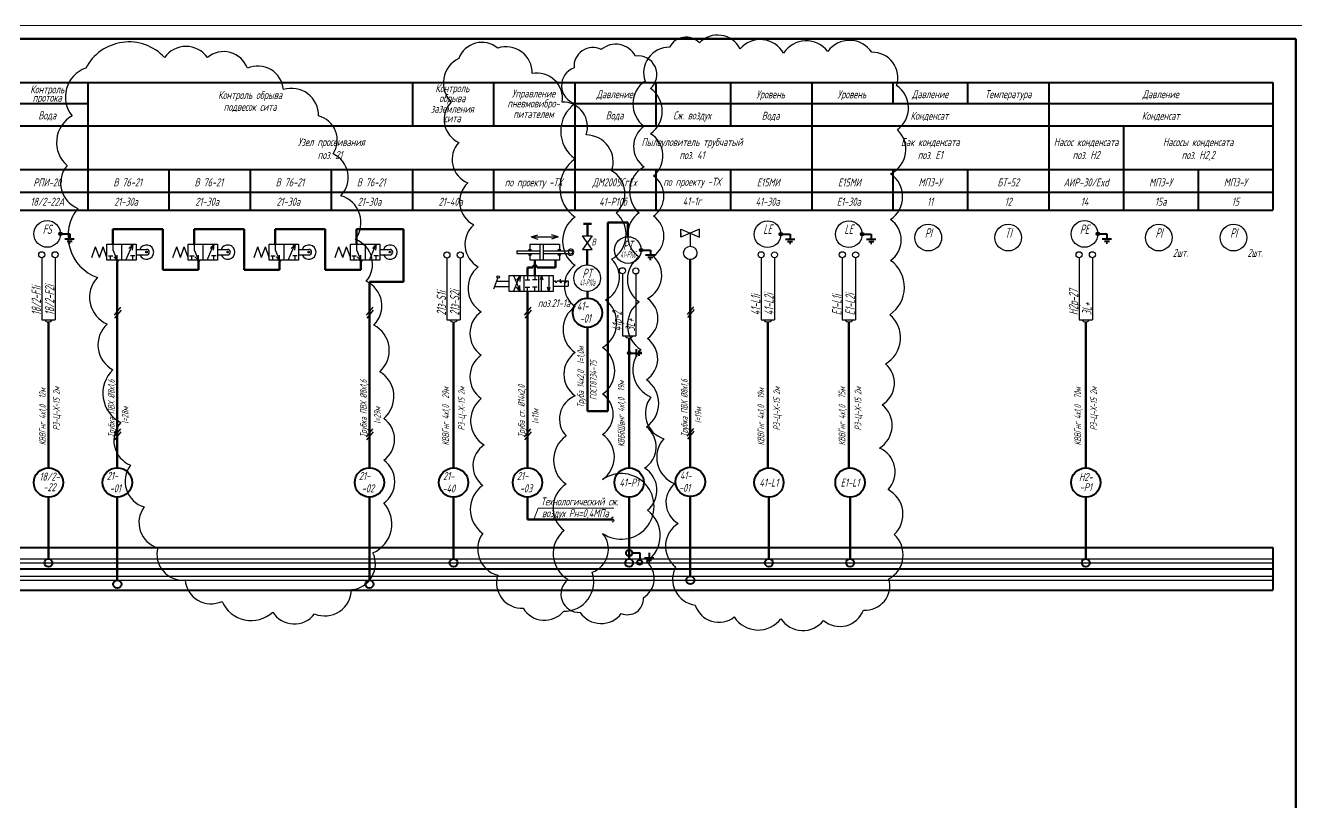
# Model space of a CAD drawing. Header units: millimetres. Extents: x -680 to 9204, y -4430 to 7779.
# Drawn here: x 3164.2 to 3640.7, y -2409.6 to -2118.2 of the extents above; entities that cross this region are included whole.
import ezdxf
from ezdxf.enums import TextEntityAlignment as Align

# ---------------------------------------------------------------- set-up
doc = ezdxf.new("R2010")
doc.units = ezdxf.units.MM
doc.layers.get('Defpoints').update_dxf_attribs({"color": 33})
for name, color, linetype, lineweight in [('text', 41, 'Continuous', 20), ('Арматура', 1, 'Continuous', 25), ('Выноска', 137, 'Continuous', 20), ('Датчики', 31, 'Continuous', 50), ('Земля', 233, 'Continuous', 40), ('Пн.кабель', 4, 'Continuous', 50), ('Таблица', 253, 'Continuous', 40), ('Текст_КИП', 2, 'Continuous', 25), ('Толст.рамка', 7, 'Continuous', 60), ('Тонк.рамка', 10, 'Continuous', 20), ('Щиты_пульты', 5, 'Continuous', 40), ('Эл.кабель', 2, 'Continuous', 50)]:
    doc.layers.add(name, color=color, linetype=linetype, lineweight=lineweight)
for name, color, linetype in [('блок', 7, 'Continuous'), ('Слой М50', 3, 'Continuous'), ('ТЕКСТ', 2, 'Continuous')]:
    doc.layers.add(name, color=color, linetype=linetype)
doc.styles.add('Simplex', font='simplex.shx', dxfattribs={"width": 0.7, "oblique": 15})

# ---------------------------------------------------------------- blocks, each defined once
blk = doc.blocks.new('Заземление')
for p, q in [((0, 0), (0, -1.99)), ((1.74, -1.99), (-1.77, -1.99)), ((0.92, -2.81), (-0.95, -2.81)), ((0.24, -3.5), (-0.27, -3.5))]:
    blk.add_line(p, q)
blk = doc.blocks.new('Вентиль горизонтальный')
at = {"layer": 'блок', "color": 0, "linetype": 'ByBlock', "lineweight": -3}
for p, q in [((8.7, 3), (0, -3)), ((0, 3), (8.7, -3)), ((0, -3), (0, 3)), ((8.7, -3), (8.7, 3))]:
    blk.add_line(p, q, dxfattribs=at)

msp = doc.modelspace()

# ---------------------------------------------------------------- linework, layer by layer
for p, q in [((3353.812, -2197.475), (3356.261, -2196.681)), ((3363.89, -2197.475), (3361.441, -2196.681)), ((3189.025, -2205.152), (3190.459, -2201.176)), ((3191.893, -2205.152), (3190.459, -2201.176)), ((3191.893, -2205.152), (3193.327, -2201.176)), ((3194.76, -2205.152), (3193.327, -2201.176)), ((3194.76, -2200.164), (3205.76, -2200.164)), ((3194.76, -2206.164), (3194.76, -2200.164)), ((3196.997, -2200.164), (3196.997, -2202.33)), ((3200.26, -2200.164), (3200.26, -2206.164)), ((3201.881, -2206.164), (3204.402, -2200.164)), ((3204.402, -2200.164), (3202.966, -2201.853)), ((3204.402, -2200.164), (3204.2, -2202.372)), ((3205.76, -2200.164), (3205.76, -2206.164)), ((3219.45, -2205.152), (3220.884, -2201.176)), ((3222.318, -2205.152), (3220.884, -2201.176)), ((3222.318, -2205.152), (3223.751, -2201.176)), ((3225.185, -2205.152), (3223.751, -2201.176)), ((3225.185, -2200.164), (3236.185, -2200.164)), ((3225.185, -2206.164), (3225.185, -2200.164)), ((3227.421, -2200.164), (3227.421, -2202.33)), ((3230.685, -2200.164), (3230.685, -2206.164)), ((3232.305, -2206.164), (3234.827, -2200.164)), ((3234.827, -2200.164), (3233.391, -2201.853)), ((3234.827, -2200.164), (3234.625, -2202.372)), ((3236.185, -2200.164), (3236.185, -2206.164)), ((3249.875, -2205.152), (3251.309, -2201.176)), ((3252.742, -2205.152), (3251.309, -2201.176)), ((3252.742, -2205.152), (3254.176, -2201.176)), ((3255.61, -2205.152), (3254.176, -2201.176)), ((3255.61, -2200.164), (3266.61, -2200.164)), ((3255.61, -2206.164), (3255.61, -2200.164)), ((3257.846, -2200.164), (3257.846, -2202.33)), ((3261.11, -2200.164), (3261.11, -2206.164)), ((3262.73, -2206.164), (3265.251, -2200.164)), ((3265.251, -2200.164), (3263.816, -2201.853)), ((3265.251, -2200.164), (3265.05, -2202.372)), ((3266.61, -2200.164), (3266.61, -2206.164)), ((3280.3, -2205.152), (3281.733, -2201.176)), ((3283.167, -2205.152), (3281.733, -2201.176)), ((3283.167, -2205.152), (3284.601, -2201.176)), ((3286.035, -2205.152), (3284.601, -2201.176)), ((3286.035, -2200.164), (3297.035, -2200.164)), ((3286.035, -2206.164), (3286.035, -2200.164)), ((3288.271, -2200.164), (3288.271, -2202.33)), ((3291.535, -2200.164), (3291.535, -2206.164)), ((3293.155, -2206.164), (3295.676, -2200.164)), ((3295.676, -2200.164), (3294.24, -2201.853)), ((3295.676, -2200.164), (3295.475, -2202.372)), ((3297.035, -2200.164), (3297.035, -2206.164)), ((3353.351, -2200.206), (3364.351, -2200.206)), ((3353.351, -2202.206), (3353.351, -2200.206)), ((3353.812, -2197.475), (3363.89, -2197.475)), ((3353.812, -2197.475), (3356.261, -2198.269)), ((3357.129, -2206.206), (3357.129, -2200.206)), ((3358.44, -2206.206), (3358.44, -2200.206)), ((3363.89, -2197.475), (3361.441, -2198.269)), ((3364.351, -2200.206), (3364.351, -2202.206)), ((3170.328, -2205.315), (3170.328, -2228.505)), ((3175.328, -2205.315), (3175.328, -2228.505)), ((3205.76, -2206.164), (3194.76, -2206.164)), ((3195.277, -2204.594), (3196.961, -2204.594)), ((3196.119, -2206.164), (3196.119, -2204.594)), ((3196.997, -2202.33), (3198.64, -2206.164)), ((3198.64, -2206.164), (3197.308, -2204.895)), ((3198.194, -2206.164), (3198.64, -2206.918)), ((3198.64, -2206.164), (3198.64, -2204.324)), ((3199.086, -2206.164), (3198.64, -2206.918)), ((3205.244, -2204.594), (3203.56, -2204.594)), ((3204.402, -2206.164), (3204.402, -2204.594)), ((3205.76, -2202.123), (3209.583, -2202.123)), ((3205.76, -2204.205), (3209.583, -2204.205)), ((3236.185, -2206.164), (3225.185, -2206.164)), ((3225.702, -2204.594), (3227.386, -2204.594)), ((3226.544, -2206.164), (3226.544, -2204.594)), ((3227.421, -2202.33), (3229.065, -2206.164)), ((3229.065, -2206.164), (3227.732, -2204.895)), ((3228.619, -2206.164), (3229.065, -2206.918)), ((3229.065, -2206.164), (3229.065, -2204.324)), ((3229.511, -2206.164), (3229.065, -2206.918)), ((3235.669, -2204.594), (3233.985, -2204.594)), ((3234.827, -2206.164), (3234.827, -2204.594)), ((3236.185, -2202.123), (3240.008, -2202.123)), ((3236.185, -2204.205), (3240.008, -2204.205)), ((3266.61, -2206.164), (3255.61, -2206.164)), ((3256.126, -2204.594), (3257.81, -2204.594)), ((3256.968, -2206.164), (3256.968, -2204.594)), ((3257.846, -2202.33), (3259.49, -2206.164)), ((3259.49, -2206.164), (3258.157, -2204.895)), ((3259.044, -2206.164), (3259.49, -2206.918)), ((3259.49, -2206.164), (3259.49, -2204.324)), ((3259.935, -2206.164), (3259.49, -2206.918)), ((3266.093, -2204.594), (3264.409, -2204.594)), ((3265.251, -2206.164), (3265.251, -2204.594)), ((3266.61, -2202.123), (3270.433, -2202.123)), ((3266.61, -2204.205), (3270.433, -2204.205)), ((3297.035, -2206.164), (3286.035, -2206.164)), ((3286.551, -2204.594), (3288.235, -2204.594)), ((3287.393, -2206.164), (3287.393, -2204.594)), ((3288.271, -2202.33), (3289.914, -2206.164)), ((3289.914, -2206.164), (3288.582, -2204.895)), ((3289.469, -2206.164), (3289.914, -2206.918)), ((3289.914, -2206.164), (3289.914, -2204.324)), ((3290.36, -2206.164), (3289.914, -2206.918)), ((3296.518, -2204.594), (3294.834, -2204.594)), ((3295.676, -2206.164), (3295.676, -2204.594)), ((3297.035, -2202.123), (3300.858, -2202.123)), ((3297.035, -2204.205), (3300.858, -2204.205)), ((3322.189, -2205.393), (3322.189, -2228.582)), ((3327.189, -2205.393), (3327.189, -2228.582)), ((3348.37, -2202.706), (3357.129, -2202.706)), ((3348.37, -2202.706), (3348.37, -2203.706)), ((3348.37, -2203.706), (3357.129, -2203.706)), ((3352.827, -2202.206), (3353.875, -2202.206)), ((3352.827, -2204.206), (3353.875, -2204.206)), ((3353.351, -2206.206), (3353.351, -2204.206)), ((3364.351, -2206.206), (3353.351, -2206.206)), ((3358.44, -2202.706), (3367.5, -2202.706)), ((3358.44, -2203.706), (3367.5, -2203.706)), ((3363.827, -2202.206), (3364.875, -2202.206)), ((3363.827, -2204.206), (3364.875, -2204.206)), ((3364.351, -2204.206), (3364.351, -2206.206)), ((3439.993, -2205.328), (3439.993, -2228.518)), ((3444.993, -2205.328), (3444.993, -2228.518)), ((3470.417, -2205.328), (3470.417, -2228.518)), ((3475.417, -2205.328), (3475.417, -2228.518)), ((3559.17, -2205.315), (3559.17, -2228.505)), ((3564.17, -2205.315), (3564.17, -2228.505)), ((3339.8, -2216.924), (3341.234, -2212.948)), ((3340.855, -2214), (3345.535, -2214)), ((3345.535, -2211.936), (3362.035, -2211.936)), ((3345.535, -2217.936), (3345.535, -2211.936)), ((3347.156, -2217.936), (3349.677, -2211.936)), ((3347.156, -2211.936), (3349.677, -2217.936)), ((3349.677, -2211.936), (3348.241, -2213.625)), ((3349.677, -2211.936), (3349.475, -2214.144)), ((3349.677, -2217.936), (3349.475, -2215.729)), ((3351.035, -2211.936), (3351.035, -2217.936)), ((3351.552, -2213.507), (3353.236, -2213.507)), ((3352.394, -2211.936), (3352.394, -2213.507)), ((3356.019, -2213.507), (3354.335, -2213.507)), ((3355.177, -2211.936), (3355.177, -2213.507)), ((3356.535, -2211.936), (3356.535, -2217.936)), ((3357.632, -2211.936), (3357.114, -2213.507)), ((3357.632, -2217.936), (3357.632, -2211.936)), ((3357.632, -2211.936), (3358.15, -2213.507)), ((3360.415, -2211.936), (3360.415, -2217.936)), ((3362.035, -2211.936), (3362.035, -2217.936)), ((3362.035, -2213.895), (3362.669, -2213.895)), ((3362.669, -2213.895), (3363.114, -2214.649)), ((3363.56, -2213.895), (3363.114, -2214.649)), ((3363.56, -2213.895), (3364.371, -2213.895)), ((3364.371, -2213.895), (3364.817, -2214.649)), ((3364.817, -2214.309), (3364.817, -2213.333)), ((3365.263, -2213.895), (3364.817, -2214.649)), ((3365.263, -2213.895), (3366.074, -2213.895)), ((3366.074, -2213.895), (3366.52, -2214.649)), ((3366.966, -2213.895), (3366.52, -2214.649)), ((3366.966, -2213.895), (3367.66, -2213.895)), ((3367.66, -2213.895), (3367.66, -2215.977)), ((3388.007, -2211.342), (3388.007, -2234.532)), ((3393.007, -2211.342), (3393.007, -2234.532)), ((3340.104, -2216.083), (3345.535, -2216.083)), ((3362.035, -2217.936), (3345.535, -2217.936)), ((3349.677, -2217.936), (3348.241, -2216.247)), ((3351.552, -2216.366), (3353.236, -2216.366)), ((3352.394, -2217.936), (3352.394, -2216.366)), ((3356.019, -2216.366), (3354.335, -2216.366)), ((3355.177, -2217.936), (3355.177, -2216.366)), ((3360.415, -2217.936), (3359.897, -2216.366)), ((3360.415, -2217.936), (3360.933, -2216.366)), ((3362.035, -2215.977), (3367.66, -2215.977)), ((3197.56, -2226.798), (3199.983, -2223.818)), ((3197.745, -2227.907), (3200.168, -2224.926)), ((3292.075, -2226.798), (3294.498, -2223.818)), ((3292.259, -2227.907), (3294.683, -2224.926)), ((3351.314, -2226.798), (3353.737, -2223.818)), ((3351.498, -2227.907), (3353.922, -2224.926)), ((3412.359, -2226.604), (3414.782, -2223.624)), ((3412.544, -2227.713), (3414.967, -2224.732)), ((3170.328, -2228.505), (3175.328, -2228.505)), ((3322.189, -2228.582), (3327.189, -2228.582)), ((3439.993, -2228.518), (3444.993, -2228.518)), ((3470.417, -2228.518), (3475.417, -2228.518)), ((3559.17, -2228.505), (3564.17, -2228.505)), ((3388.007, -2234.532), (3393.007, -2234.532)), ((3197.494, -2272.416), (3199.918, -2269.436)), ((3197.679, -2273.524), (3200.102, -2270.544)), ((3292.009, -2272.416), (3294.433, -2269.436)), ((3292.194, -2273.524), (3294.617, -2270.544)), ((3351.248, -2272.416), (3353.672, -2269.436)), ((3351.433, -2273.524), (3353.856, -2270.544)), ((3412.294, -2272.222), (3414.717, -2269.242)), ((3412.479, -2273.331), (3414.902, -2270.35))]:
    msp.add_line(p, q)
at = {"lineweight": -3}
for centre in [(3170.328, -2204.147), (3175.328, -2204.147), (3322.189, -2204.246), (3327.189, -2204.246), (3439.993, -2204.159), (3444.993, -2204.181), (3470.417, -2204.159), (3475.417, -2204.181), (3559.17, -2204.147), (3564.17, -2204.168), (3388.007, -2210.174), (3393.007, -2210.195)]:
    msp.add_circle(centre, 1.147, dxfattribs=at)
for centre, radius in [((3209.583, -2203.164), 0.301), ((3240.008, -2203.164), 0.301), ((3270.433, -2203.164), 0.301), ((3300.858, -2203.164), 0.301), ((3368.55, -2203.206), 0.706), ((3341.399, -2212.49), 0.486)]:
    msp.add_circle(centre, radius)
for centre, radius, start, end in [((3209.583, -2203.164), 2.7, 202.68359, 157.31641), ((3240.008, -2203.164), 2.7, 202.68359, 157.31641), ((3270.433, -2203.164), 2.7, 202.68359, 157.31641), ((3300.858, -2203.164), 2.7, 202.68359, 157.31641), ((3209.583, -2203.164), 1.041, 270, 90), ((3240.008, -2203.164), 1.041, 270, 90), ((3270.433, -2203.164), 1.041, 270, 90), ((3300.858, -2203.164), 1.041, 270, 90), ((3368.55, -2203.206), 1.163, 205.45509, 154.54491), ((3172.828, -2227.655), 1.689, 210.20685, 329.79315), ((3324.689, -2227.733), 1.689, 210.20685, 329.79315), ((3442.493, -2227.668), 1.689, 210.20685, 329.79315), ((3472.917, -2227.668), 1.689, 210.20685, 329.79315), ((3561.67, -2227.655), 1.689, 210.20685, 329.79315), ((3390.507, -2233.682), 1.689, 210.20685, 329.79315)]:
    msp.add_arc(centre, radius, start, end)
at = {"start_tangent": (-0.0906013, 0.9958872)}
msp.add_spline([(3384.557, -2302.585), (3383.866, -2302.899), (3384.745, -2303.621), (3384.023, -2304.468)], degree=3, dxfattribs=at)
at = {"layer": 'Defpoints'}
for p, q in [((2746.175, -2318.174), (3631.833, -2318.174)), ((2746.175, -2319.674), (3631.833, -2319.674)), ((2746.175, -2324.674), (3631.833, -2324.674)), ((2746.175, -2326.174), (3631.833, -2326.174))]:
    msp.add_line(p, q, dxfattribs=at)
at = {"layer": 'Defpoints', "color": 6}
for points in [[(3186.789, -2134.216, 0.5205671), (3181.679, -2152.09, 0.5205671), (3181.679, -2152.09, 0.5205671), (3179.853, -2170.694, 0.5205671), (3179.853, -2170.694, 0.5205671), (3183.869, -2186.744, 0.5205671), (3183.869, -2186.744, 0.5205671), (3191.169, -2212.644, 0.5205671), (3191.169, -2212.644, 0.5205671), (3194.82, -2230.153, 0.5205671), (3194.82, -2230.153, 0.5205671), (3197.01, -2247.298, 0.5205671), (3197.01, -2247.298, 0.5205671), (3199.93, -2266.996, 0.5205671), (3199.93, -2266.996, 0.5205671), (3203.58, -2283.046, 0.5205671), (3203.58, -2283.046, 0.5205671), (3208.691, -2298.732, 0.5205671), (3208.691, -2298.732, 0.5205671), (3213.801, -2314.052, 0.5205671), (3213.801, -2314.052, 0.5205671), (3224.022, -2326.09, 0.5205671), (3224.022, -2326.09, 0.5205671), (3237.893, -2334.115, 0.5205671), (3237.893, -2334.115, 0.5205671), (3256.874, -2338.128, 0.5205671), (3256.874, -2338.128, 0.5205671), (3272.571, -2338.857, 0.5205671), (3272.571, -2338.857, 0.5205671), (3286.442, -2329.738, 0.5205671), (3286.442, -2329.738, 0.5205671), (3294.472, -2315.876, 0.5205671), (3294.472, -2315.876, 0.5205671), (3298.488, -2297.272, 0.5205671), (3298.488, -2297.272, 0.5205671), (3298.488, -2281.222, 0.5205671), (3298.488, -2281.222, 0.5205671), (3298.488, -2265.537, 0.5205671), (3298.488, -2265.537, 0.5205671), (3297.028, -2248.027, 0.5205671), (3297.028, -2248.027, 0.5205671), (3294.837, -2230.518, 0.5205671), (3294.837, -2230.518, 0.5205671), (3291.917, -2214.103, 0.5205671), (3291.917, -2214.103, 0.5205671), (3287.902, -2198.417, 0.5205671), (3287.902, -2198.417, 0.5205671), (3282.426, -2182.002, 0.5205671), (3282.426, -2182.002, 0.5205671), (3279.506, -2166.317, 0.5205671), (3279.506, -2166.317, 0.5205671), (3274.031, -2152.09, 0.5205671), (3274.031, -2152.09, 0.5205671), (3260.89, -2142.241, 0.5205671), (3260.89, -2142.241, 0.5205671), (3247.384, -2134.216, 0.5205671), (3247.384, -2134.216, 0.5205671), (3232.418, -2130.203, 0.5205671), (3232.418, -2130.203, 0.5205671), (3216.356, -2130.203, 0.5205671), (3216.356, -2130.203, 0.5205671)], [(3336.182, -2275.486, 0.5205671), (3335.62, -2290.648, 0.5205671), (3335.62, -2290.648, 0.5205671), (3335.62, -2308.619, 0.5205671), (3335.62, -2308.619, 0.5205671), (3341.24, -2324.343, 0.5205671), (3341.24, -2324.343, 0.5205671), (3350.793, -2336.698, 0.5205671), (3350.793, -2336.698, 0.5205671), (3365.966, -2337.821, 0.5205671), (3365.966, -2337.821, 0.5205671), (3376.643, -2323.22, 0.5205671), (3376.643, -2323.22, 0.5205671), (3380.577, -2308.619, 0.5205671), (3380.577, -2308.619, 1.9085022), (3380.577, -2288.402, 0.5205671), (3380.577, -2288.402, 0.5205671), (3380.577, -2271.555, 0.5205671), (3380.577, -2271.555, 0.5205671), (3380.577, -2256.392, 0.5205671), (3380.577, -2256.392, 0.5205671), (3380.577, -2238.984, 0.5205671), (3380.577, -2238.984, 0.5205671), (3381.7, -2221.013, 0.5205671), (3381.7, -2221.013, 0.5205671), (3383.948, -2205.851, 0.5205671), (3383.948, -2205.851, 0.5205671), (3385.634, -2188.442, 0.5205671), (3385.634, -2188.442, 0.5205671), (3383.948, -2172.718, 0.5205671), (3383.948, -2172.718, 0.5205671), (3374.395, -2159.24, 0.5205671), (3374.395, -2159.24, 0.5205671), (3365.404, -2146.885, 0.5205671), (3365.404, -2146.885, 0.5205671), (3354.165, -2136.215, 0.5205671), (3354.165, -2136.215, 0.5205671), (3341.24, -2126.668, 0.5205671), (3341.24, -2126.668, 0.5205671), (3326.629, -2130.6, 0.5205671), (3326.629, -2130.6, 0.5205671), (3323.819, -2146.885, 0.5205671), (3323.819, -2146.885, 0.5205671), (3326.629, -2162.048, 0.5205671), (3326.629, -2162.048, 0.5205671), (3330, -2177.21, 0.5205671), (3330, -2177.21, 0.5205671), (3332.248, -2192.934, 0.5205671), (3332.248, -2192.934, 0.5205671), (3333.934, -2208.658, 0.5205671), (3333.934, -2208.658, 0.5205671), (3335.058, -2225.506, 0.5205671), (3335.058, -2225.506, 0.5205671), (3335.058, -2241.791, 0.5205671), (3335.058, -2241.791, 0.5205671), (3335.058, -2258.077, 0.5205671), (3335.058, -2258.077, 0.5205671)]]:
    msp.add_lwpolyline(points, format="xyb", close=True, dxfattribs=at)
at = {"layer": 'Defpoints', "color": 2}
for points in [[(3369.861, -2134.098, 0.7318924), (3370.238, -2147.475, 0.5205671), (3370.238, -2147.475, 0.5205671), (3370.238, -2168.186, 0.5205671), (3370.238, -2168.186, 0.5205671), (3370.238, -2190.027, 0.5205671), (3370.238, -2190.027, 0.5205671), (3370.238, -2208.102, 0.5205671), (3370.238, -2208.102, 0.5205671), (3370.238, -2223.54, 0.5205671), (3370.238, -2223.54, 0.5205671), (3370.238, -2240.862, 0.5205671), (3370.238, -2240.862, 0.5205671), (3370.238, -2257.054, 0.5205671), (3370.238, -2257.054, 0.5205671), (3366.847, -2272.117, 0.5205671), (3366.847, -2272.117, 0.5205671), (3366.847, -2290.192, 0.5205671), (3366.847, -2290.192, 0.5205671), (3366.093, -2307.513, 0.5205671), (3366.093, -2307.513, 0.5205671), (3367.6, -2325.965, 0.5205671), (3367.6, -2325.965, 0.7356897), (3372.122, -2338.27, 0.5205671), (3372.122, -2338.27, 0.5142419), (3387.572, -2338.663, 0.5205671), (3387.572, -2338.663, 0.5595455), (3395.847, -2332.757, 0.5205671), (3395.847, -2332.757, 0.5066288), (3396.992, -2319.187, 0.5205671), (3396.992, -2319.187, 0.5205671), (3397.369, -2299.982, 0.5205671), (3397.369, -2299.982, 0.5205671), (3396.239, -2284.167, 0.5205671), (3396.239, -2284.167, 0.5205671), (3396.992, -2268.728, 0.5205671), (3396.992, -2268.728, 0.5205671), (3396.992, -2251.029, 0.5205671), (3396.992, -2251.029, 0.5205671), (3397.369, -2235.59, 0.5205671), (3397.369, -2235.59, 0.5205671), (3397.369, -2220.528, 0.5205671), (3397.369, -2220.528, 0.5205671), (3399.63, -2204.712, 0.5205671), (3399.63, -2204.712, 0.5205671), (3399.63, -2189.65, 0.5205671), (3399.63, -2189.65, 0.5205671), (3399.63, -2174.588, 0.5205671), (3399.63, -2174.588, 0.5205671), (3398.499, -2158.772, 0.5205671), (3398.499, -2158.772, 0.5205671), (3398.499, -2141.827, 0.5205671), (3398.499, -2141.827, 0.7525613), (3392.847, -2129.665, 0.5205671), (3392.847, -2129.665, 0.4831169), (3380.035, -2127.232, 0.5205671), (3380.035, -2127.232, 0.587177)], [(3405.689, -2126.331, 0.5205671), (3396.45, -2139.067, 0.5205671), (3396.45, -2139.067, 0.5205671), (3396.131, -2155.943, 0.5205671), (3396.131, -2155.943, 0.5205671), (3396.131, -2171.227, 0.5205671), (3396.131, -2171.227, 0.5205671), (3394.22, -2188.421, 0.5205671), (3394.22, -2188.421, 0.5205671), (3394.22, -2204.979, 0.5205671), (3394.22, -2204.979, 0.5205671), (3394.22, -2221.854, 0.5205671), (3394.22, -2221.854, 0.5205671), (3394.857, -2239.685, 0.5205671), (3394.857, -2239.685, 0.5205671), (3398.68, -2257.516, 0.5205671), (3398.68, -2257.516, 0.5205671), (3403.458, -2273.119, 0.5205671), (3403.458, -2273.119, 0.5205671), (3407.6, -2289.994, 0.5205671), (3407.6, -2289.994, 0.5205671), (3408.874, -2304.96, 0.5205671), (3408.874, -2304.96, 0.5205671), (3407.919, -2321.199, 0.5205671), (3407.919, -2321.199, 0.5205671), (3415.246, -2335.527, 0.5205671), (3415.246, -2335.527, 0.5205671), (3429.901, -2339.985, 0.5205671), (3429.901, -2339.985, 0.5205671), (3447.423, -2340.622, 0.5205671), (3447.423, -2340.622, 0.5205671), (3463.352, -2341.259, 0.5205671), (3463.352, -2341.259, 0.5205671), (3478.325, -2337.438, 0.5205671), (3478.325, -2337.438, 0.5205671), (3487.882, -2325.657, 0.5205671), (3487.882, -2325.657, 0.5205671), (3489.794, -2309.099, 0.5205671), (3489.794, -2309.099, 0.5205671), (3487.564, -2292.223, 0.5205671), (3487.564, -2292.223, 0.5205671), (3484.378, -2276.621, 0.5205671), (3484.378, -2276.621, 0.5205671), (3485.334, -2260.382, 0.5205671), (3485.334, -2260.382, 0.5205671), (3486.608, -2245.098, 0.5205671), (3486.608, -2245.098, 0.5205671), (3488.201, -2226.631, 0.5205671), (3488.201, -2226.631, 0.5205671), (3488.519, -2206.252, 0.5205671), (3488.519, -2206.252, 0.5205671), (3488.519, -2190.968, 0.5205671), (3488.519, -2190.968, 0.5205671), (3488.519, -2173.774, 0.5205671), (3488.519, -2173.774, 0.5205671), (3491.068, -2157.217, 0.5205671), (3491.068, -2157.217, 0.5205671), (3490.749, -2140.659, 0.5205671), (3490.749, -2140.659, 0.5205671), (3481.511, -2128.241, 0.5205671), (3481.511, -2128.241, 0.5205671), (3464.944, -2127.923, 0.5205671), (3464.944, -2127.923, 0.5205671), (3448.378, -2128.56, 0.5205671), (3448.378, -2128.56, 0.5205671), (3432.131, -2126.968, 0.5205671), (3432.131, -2126.968, 0.5205671), (3416.839, -2124.739, 0.5205671), (3416.839, -2124.739, 0.5205671)]]:
    msp.add_lwpolyline(points, format="xyb", close=True, dxfattribs=at)
at = {"layer": 'Арматура'}
for p, q in [((3409.94, -2197.613), (3409.94, -2194.613)), ((3416.94, -2194.613), (3409.94, -2197.613)), ((3409.94, -2194.613), (3416.94, -2197.613)), ((3409.94, -2196.113), (3409.94, -2197.613)), ((3413.44, -2196.113), (3413.44, -2200.97)), ((3416.94, -2197.613), (3416.94, -2194.613))]:
    msp.add_line(p, q, dxfattribs=at)
msp.add_circle((3413.44, -2203.47), 2.5, dxfattribs=at)
at = {"layer": 'Выноска', "color": 6}
for p, q in [((3354.754, -2303.391), (3356.393, -2299.205)), ((3356.393, -2299.205), (3384.721, -2299.205))]:
    msp.add_line(p, q, dxfattribs=at)
at = {"layer": 'Датчики', "lineweight": 30}
for centre in [(3172.349, -2196.346), (3442.401, -2196.461), (3472.825, -2196.461), (3561.191, -2196.346), (3502.639, -2197.72), (3532.606, -2197.72), (3589.074, -2197.72), (3617.079, -2197.72), (3390.028, -2202.373), (3374.754, -2212.923)]:
    msp.add_circle(centre, 5, dxfattribs=at)
at = {"layer": 'Земля', "ltscale": 0.3}
for p, q in [((3177.847, -2196.346), (3180.78, -2196.346)), ((3447.899, -2196.461), (3450.832, -2196.461)), ((3478.323, -2196.461), (3481.257, -2196.461)), ((3566.689, -2196.346), (3569.622, -2196.346)), ((3395.526, -2202.373), (3398.459, -2202.373))]:
    msp.add_line(p, q, dxfattribs=at)
at = {"layer": 'Земля'}
for p, q in [((3393.3, -2242.476), (3393.3, -2239.515)), ((3393.3, -2242.476), (3393.3, -2239.515)), ((3391.007, -2240.995), (3393.3, -2240.995)), ((3391.007, -2240.995), (3393.3, -2240.995)), ((3394.216, -2241.987), (3394.216, -2240.004)), ((3394.216, -2242.076), (3394.216, -2240.092)), ((3394.979, -2241.441), (3394.979, -2240.55)), ((3394.979, -2241.441), (3394.979, -2240.55)), ((3391.678, -2315.973), (3394.455, -2315.973)), ((3394.455, -2315.973), (3394.455, -2318.612))]:
    msp.add_line(p, q, dxfattribs=at)
for centre, radius in [((3177.349, -2196.346), 0.5), ((3447.401, -2196.461), 0.5), ((3477.825, -2196.461), 0.5), ((3566.191, -2196.346), 0.5), ((3395.028, -2202.373), 0.5), ((3390.507, -2240.995), 0.5), ((3390.507, -2240.995), 0.5), ((3390.507, -2315.973), 1.171), ((3394.455, -2319.521), 0.909)]:
    msp.add_circle(centre, radius, dxfattribs=at)
at = {"layer": 'Пн.кабель'}
for p, q in [((3196.997, -2200.164), (3196.997, -2194.606)), ((3196.997, -2194.606), (3215.725, -2194.606)), ((3215.725, -2194.606), (3215.725, -2209.767)), ((3227.421, -2194.606), (3246.15, -2194.606)), ((3227.421, -2200.164), (3227.421, -2194.606)), ((3246.15, -2194.606), (3246.15, -2209.767)), ((3257.846, -2194.606), (3276.575, -2194.606)), ((3257.846, -2200.164), (3257.846, -2194.606)), ((3276.575, -2194.606), (3276.575, -2209.767)), ((3288.271, -2194.608), (3288.271, -2200.166)), ((3288.271, -2194.608), (3305.974, -2194.608)), ((3305.974, -2194.608), (3305.974, -2214.282)), ((3374.859, -2192.57), (3373.354, -2192.57)), ((3373.859, -2192.57), (3375.859, -2192.57)), ((3374.859, -2192.57), (3376.364, -2192.57)), ((3374.859, -2197.008), (3374.859, -2192.57)), ((3390.028, -2192.066), (3382.5, -2192.066)), ((3382.5, -2192.066), (3382.5, -2262.804)), ((3390.028, -2197.373), (3390.028, -2192.066)), ((3355.177, -2206.164), (3355.177, -2211.936)), ((3362.923, -2208.91), (3362.923, -2206.206)), ((3374.754, -2207.923), (3374.754, -2202.23)), ((3413.44, -2205.97), (3413.44, -2283.847)), ((3198.64, -2206.918), (3198.64, -2284.041)), ((3215.725, -2209.767), (3229.065, -2209.767)), ((3229.065, -2209.767), (3229.065, -2206.918)), ((3246.15, -2209.767), (3259.49, -2209.767)), ((3259.49, -2209.767), (3259.49, -2206.918)), ((3276.575, -2209.767), (3289.914, -2209.767)), ((3289.914, -2209.767), (3289.914, -2206.918)), ((3352.394, -2211.936), (3352.394, -2208.91)), ((3352.394, -2208.91), (3354.388, -2208.91)), ((3355.966, -2208.91), (3362.923, -2208.91)), ((3293.155, -2214.282), (3293.155, -2284.041)), ((3305.974, -2214.282), (3293.155, -2214.282)), ((3352.394, -2217.936), (3352.394, -2284.041)), ((3374.859, -2220.418), (3374.859, -2217.922)), ((3374.859, -2262.804), (3374.859, -2231.418)), ((3382.5, -2262.804), (3374.859, -2262.804)), ((3198.64, -2295.041), (3198.64, -2326.174)), ((3293.155, -2295.041), (3293.155, -2326.174)), ((3352.394, -2295.041), (3352.394, -2303.391)), ((3413.44, -2294.847), (3413.44, -2324.688)), ((3352.394, -2303.391), (3384.357, -2303.391))]:
    msp.add_line(p, q, dxfattribs=at)
at = {"layer": 'Пн.кабель', "lineweight": 40}
for centre in [(3374.846, -2225.918), (3198.64, -2289.541), (3293.155, -2289.541), (3352.394, -2289.541), (3413.44, -2289.347)]:
    msp.add_circle(centre, 5.5, dxfattribs=at)
at = {"layer": 'Пн.кабель'}
msp.add_arc((3355.177, -2208.91), 0.789, 0, 180, dxfattribs=at)
at = {"layer": 'Таблица'}
for p, q in [((2715.477, -2139.581), (3631.833, -2139.581)), ((3187.561, -2139.581), (3187.561, -2187.461)), ((3309.26, -2139.581), (3309.26, -2155.867)), ((3339.685, -2139.581), (3339.685, -2155.867)), ((3370.11, -2139.581), (3370.11, -2187.461)), ((3400.534, -2139.581), (3400.534, -2155.867)), ((3428.539, -2139.581), (3428.539, -2155.867)), ((3458.964, -2139.581), (3458.964, -2187.461)), ((3489.389, -2139.581), (3489.389, -2147.477)), ((3517.394, -2139.581), (3517.394, -2147.477)), ((3547.819, -2139.581), (3547.819, -2187.461)), ((3631.833, -2139.581), (3631.833, -2187.461)), ((2761.614, -2147.477), (3187.561, -2147.477)), ((3370.11, -2147.477), (3631.833, -2147.477)), ((2761.614, -2155.867), (3631.833, -2155.867)), ((3575.824, -2155.867), (3575.824, -2187.461)), ((2761.614, -2172.2), (3631.833, -2172.2)), ((3217.986, -2172.2), (3217.986, -2187.461)), ((3248.411, -2172.2), (3248.411, -2187.461)), ((3278.835, -2172.2), (3278.835, -2187.461)), ((3309.26, -2172.2), (3309.26, -2187.461)), ((3339.685, -2172.2), (3339.685, -2187.461)), ((3400.534, -2172.215), (3400.534, -2187.461)), ((3428.539, -2172.215), (3428.539, -2187.461)), ((3489.389, -2172.2), (3489.389, -2187.461)), ((3517.394, -2172.2), (3517.394, -2187.461)), ((3603.828, -2172.2), (3603.828, -2187.461)), ((2761.614, -2180.721), (3631.833, -2180.721)), ((2715.477, -2187.461), (3631.833, -2187.461))]:
    msp.add_line(p, q, dxfattribs=at)
for centre in [(3172.828, -2319.713), (3324.689, -2319.674), (3390.507, -2319.69), (3442.88, -2319.673), (3473.304, -2319.673), (3561.67, -2319.674), (3413.44, -2326.188), (3198.64, -2327.674), (3293.155, -2327.674)]:
    msp.add_circle(centre, 1.5, dxfattribs=at)
at = {"layer": 'Толст.рамка'}
for p, q in [((2707.235, -2123.151), (3640.415, -2123.151)), ((3640.415, -2123.151), (3640.415, -2707.654))]:
    msp.add_line(p, q, dxfattribs=at)
at = {"layer": 'Тонк.рамка'}
msp.add_line((2687.235, -2118.151), (3645.415, -2118.151), dxfattribs=at)
at = {"layer": 'Щиты_пульты'}
for p, q in [((2715.477, -2313.88), (3631.833, -2313.88)), ((3631.833, -2313.88), (3631.833, -2321.88)), ((2715.477, -2321.88), (3631.833, -2321.88)), ((3631.833, -2321.88), (3631.832, -2329.88)), ((2715.477, -2329.88), (3631.832, -2329.88))]:
    msp.add_line(p, q, dxfattribs=at)
at = {"layer": 'Эл.кабель'}
for p, q in [((3172.828, -2229.344), (3172.828, -2284.08)), ((3324.689, -2229.422), (3324.689, -2284.099)), ((3442.493, -2229.357), (3442.493, -2284.093)), ((3472.917, -2229.357), (3472.917, -2284.093)), ((3561.67, -2229.344), (3561.67, -2284.08)), ((3390.507, -2235.371), (3390.507, -2284.096)), ((3172.828, -2295.08), (3172.828, -2318.213)), ((3324.689, -2295.099), (3324.689, -2318.174)), ((3390.507, -2295.096), (3390.507, -2318.19)), ((3442.88, -2295.079), (3442.88, -2318.173)), ((3473.304, -2295.079), (3473.304, -2318.173)), ((3561.67, -2295.08), (3561.67, -2318.174))]:
    msp.add_line(p, q, dxfattribs=at)
at = {"layer": 'Эл.кабель', "lineweight": 40}
for centre in [(3172.828, -2289.58), (3324.689, -2289.599), (3390.507, -2289.596), (3442.88, -2289.579), (3473.304, -2289.579), (3561.67, -2289.58)]:
    msp.add_circle(centre, 5.5, dxfattribs=at)

# ---------------------------------------------------------------- block references
at = {"layer": 'Арматура', "xscale": -0.599999999999909, "yscale": 0.599999999999909, "zscale": 0.6000000000000001, "rotation": 270}
msp.add_blockref('Вентиль горизонтальный', (3374.859, -2202.23), dxfattribs=at)
at = {"layer": 'Земля'}
for p in [(3180.78, -2196.346), (3450.832, -2196.461), (3481.257, -2196.461), (3569.622, -2196.346), (3398.459, -2202.373), (3397.985, -2315.943)]:
    msp.add_blockref('Заземление', p, dxfattribs=at)

# ---------------------------------------------------------------- texts
at = {"style": 'Simplex', "oblique": 15, "width": 0.6}
for s, height, p in [('В', 2.5, (3376.389, -2200.647)), ('41-', 3.2, (3370.889, -2224.974)), ('-01', 3.2, (3371.964, -2229.62)), ('21-', 3, (3194.683, -2288.597)), ('21-', 3, (3289.198, -2288.597)), ('21-', 3, (3320.731, -2288.655)), ('41-', 3, (3409.483, -2288.403)), ('-01', 3, (3195.758, -2293.243)), ('-02', 3, (3290.273, -2293.243)), ('-40', 3, (3320.491, -2293.301)), ('-01', 3, (3409.169, -2293.049))]:
    msp.add_text(s, height=height, dxfattribs=at).set_placement(p)
at = {"lineweight": -3, "style": 'Simplex', "oblique": 15, "width": 0.6}
for s, p in [('18/2-F1i', (3169.993, -2226.845)), ('18/2-F2i', (3174.993, -2226.845)), ('21з-S1i', (3321.854, -2226.922)), ('21з-S2i', (3326.854, -2226.922)), ('41-L1i', (3439.658, -2226.858)), ('41-L2i', (3444.658, -2226.858)), ('Е1-L1i', (3470.083, -2226.858)), ('Е1-L2i', (3475.083, -2226.858)), ('Н2р-27', (3558.835, -2226.845)), ('41p-2', (3387.672, -2232.872)), ('3L+', (3563.835, -2226.845)), ('3L+', (3392.672, -2232.872))]:
    msp.add_text(s, height=3.5, rotation=90, dxfattribs=at).set_placement(p)
at = {"style": 'Simplex', "oblique": 15, "width": 0.6}
for s, p in [('Труба 14х2,0  l=1,0м', (3373.582, -2261.504)), ('ГОСТ8734-75', (3378.302, -2258.631))]:
    msp.add_text(s, height=2.5, rotation=90, dxfattribs=at).set_placement(p)
for s, p in [('18/2-', (3173.193, -2287.34)), ('Н2-', (3561.67, -2287.481)), ('-22', (3173.193, -2291.304)), ('41-P1', (3390.507, -2289.596)), ('41-L1', (3442.88, -2289.579)), ('Е1-L1', (3473.304, -2289.579)), ('-P1', (3561.67, -2291.33))]:
    msp.add_text(s, height=3, dxfattribs=at).set_placement(p, align=Align.MIDDLE)
at = {"color": 1, "style": 'Simplex', "oblique": 15, "width": 0.6}
for s, p in [('21-', (3348.437, -2288.597)), ('-03', (3349.512, -2293.243))]:
    msp.add_text(s, height=3, dxfattribs=at).set_placement(p)
at = {"layer": 'text', "color": 3, "style": 'Simplex', "oblique": 15, "width": 0.6}
for s, p in [('КВВГнг 4х1,0  12м', (3171.836, -2275.589)), ('КВВГнг 4х1,0  29м', (3322.951, -2275.659)), ('КВВГнг 4х1,0  19м', (3441.14, -2275.659)), ('КВВГнг 4х1,0  75м', (3471.565, -2275.659)), ('КВВГнг 4х1,0  70м', (3559.93, -2275.66))]:
    msp.add_text(s, height=2.5, rotation=90, dxfattribs=at).set_placement(p)
at = {"layer": 'text', "color": 7, "style": 'Simplex', "oblique": 15, "width": 0.6}
for p in [(3197.61, -2272.634), (3292.125, -2272.634), (3412.41, -2272.44)]:
    msp.add_text('Трубка ПВХ %%C8х1,6', height=2.5, rotation=90, dxfattribs=at).set_placement(p)
at = {"layer": 'text', "color": 1, "style": 'Simplex', "oblique": 15, "width": 0.6}
msp.add_text('Труба ст. %%C14х2,0', height=2.5, rotation=90, dxfattribs=at).set_placement((3351.364, -2272.634))
at = {"layer": 'text', "color": 2, "style": 'Simplex', "oblique": 15, "width": 0.6}
msp.add_text('КВБбШвнг 4х1,0  19м', height=2.5, rotation=90, dxfattribs=at).set_placement((3388.767, -2276.215))
at = {"layer": 'Слой М50', "style": 'Simplex', "oblique": 15, "width": 0.6}
for s, p in [('Технологический сж.', (3357.384, -2298.173)), ('воздух Рн=0,4МПа', (3357.815, -2302.564))]:
    msp.add_text(s, height=3, dxfattribs=at).set_placement(p)
at = {"layer": 'ТЕКСТ', "style": 'Simplex', "oblique": 15, "width": 0.6}
for p in [(3177.038, -2270.032), (3328.902, -2270.032), (3447.091, -2270.032), (3477.515, -2270.032), (3565.881, -2270.032)]:
    msp.add_text('РЗ-Ц-Х-15 2м', height=2.5, rotation=90, dxfattribs=at).set_placement(p)
at = {"layer": 'ТЕКСТ', "color": 7, "style": 'Simplex', "oblique": 15, "width": 0.6}
for s, p in [('l=28м', (3202.808, -2267.525)), ('l=29м', (3297.323, -2267.525)), ('l=19м', (3417.608, -2267.331))]:
    msp.add_text(s, height=2.5, rotation=90, dxfattribs=at).set_placement(p)
at = {"layer": 'ТЕКСТ', "color": 1, "style": 'Simplex', "oblique": 15, "width": 0.6}
msp.add_text('l=11м', height=2.5, rotation=90, dxfattribs=at).set_placement((3356.562, -2267.525))
at = {"layer": 'Текст_КИП', "style": 'Simplex', "oblique": 15, "width": 0.6}
for s, p in [('Контроль', (3172.349, -2143.616)), ('Контроль обрыва', (3248.411, -2145.741)), ('Контроль', (3324.21, -2143.209)), ('обрыва', (3324.21, -2146.937)), ('Управление', (3354.635, -2145.171)), ('Давление', (3385.06, -2145.456)), ('Уровень', (3443.536, -2145.498)), ('Уровень', (3473.961, -2145.498)), ('Давление', (3503.322, -2145.432)), ('Температура', (3532.606, -2145.432)), ('Давление', (3589.757, -2145.432)), ('протока', (3172.349, -2146.741)), ('подвесок сита', (3248.411, -2150.194)), ('заземления', (3324.21, -2150.912)), ('пневмовибро-', (3354.635, -2148.899)), ('Вода', (3172.349, -2153.382)), ('сита', (3324.21, -2154.462)), ('питателем', (3354.635, -2152.874)), ('Вода', (3385.06, -2153.398)), ('Сж. воздух', (3414.07, -2153.398)), ('Вода', (3443.536, -2153.537)), ('Конденсат', (3503.048, -2153.537)), ('Конденсат', (3589.757, -2153.537)), ('Узел просеивания', (3278.835, -2163.373)), ('Пылеуловитель трубчатый', (3414.07, -2163.388)), ('Бак конденсата', (3503.391, -2163.388)), ('Насос конденсата', (3561.821, -2163.388)), ('Насосы конденсата', (3603.828, -2163.388)), ('поз. 21', (3278.362, -2168.23)), ('поз. 41', (3414.07, -2168.245)), ('поз. Е1', (3503.391, -2168.245)), ('поз. Н2', (3561.821, -2168.245)), ('поз. Н2,2', (3603.828, -2168.245)), ('РПИ-20', (3172.349, -2178.529)), ('В 76-21', (3202.511, -2178.49)), ('В 76-21', (3232.936, -2178.49)), ('В 76-21', (3263.361, -2178.49)), ('В 76-21', (3293.785, -2178.49)), ('по проекту -ТХ', (3354.635, -2178.49)), ('ДМ2005СгEx', (3385.06, -2178.506)), ('по проекту -ТХ', (3414.07, -2178.296)), ('Е15МИ', (3442.644, -2178.542)), ('Е15МИ', (3473.069, -2178.542)), ('МП3-У', (3503.322, -2178.504)), ('БТ-52', (3532.606, -2178.504)), ('АИР-30/Exd', (3561.821, -2178.529)), ('МП3-У', (3589.757, -2178.504)), ('МП3-У', (3617.762, -2178.504)), ('18/2-22А', (3172.349, -2185.775)), ('21-30а', (3201.881, -2185.775)), ('21-30а', (3232.305, -2185.775)), ('21-30а', (3262.73, -2185.775)), ('21-30а', (3293.155, -2185.775)), ('21-40а', (3323.58, -2185.775)), ('41-Р10б', (3384.429, -2185.791)), ('41-1г', (3414.07, -2185.581)), ('41-30а', (3442.401, -2185.774)), ('Е1-30а', (3472.825, -2185.774)), ('11', (3503.322, -2185.75)), ('12', (3532.606, -2185.75)), ('14', (3561.191, -2185.775)), ('15а', (3589.757, -2185.75)), ('15', (3617.762, -2185.75)), ('2шт.', (3597.126, -2204.935)), ('2шт.', (3625.131, -2204.935)), ('поз.21-1а', (3362.298, -2223.796))]:
    msp.add_text(s, height=3, dxfattribs=at).set_placement(p, align=Align.CENTER)
at = {"layer": 'Текст_КИП', "lineweight": 30, "style": 'Simplex', "oblique": 15, "width": 0.6}
for s, p in [('FS', (3172.349, -2196.346)), ('LЕ', (3442.401, -2196.306)), ('LЕ', (3472.825, -2196.306)), ('РI', (3502.639, -2197.725)), ('TI', (3532.606, -2197.725)), ('PE', (3561.191, -2196.346)), ('РI', (3589.074, -2197.725)), ('РI', (3617.079, -2197.725)), ('PT', (3390.028, -2202.373)), ('PT', (3374.754, -2212.923))]:
    msp.add_text(s, height=3.5, dxfattribs=at).set_placement(p, align=Align.CENTER)
at = {"layer": 'Текст_КИП', "color": 4, "style": 'Simplex', "oblique": 15, "width": 0.4}
for s, p in [('41-Р10б', (3390.078, -2205.287)), ('41-Р10а', (3374.805, -2215.838))]:
    msp.add_text(s, height=2.5, dxfattribs=at).set_placement(p, align=Align.CENTER)

doc.saveas('drawing.dxf')
